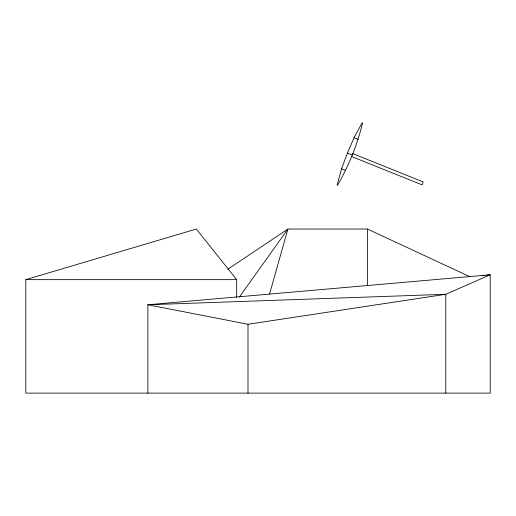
<?xml version="1.0" encoding="UTF-8"?>
<svg xmlns="http://www.w3.org/2000/svg" width="516" height="516" viewBox="0 0 516 516"><rect width="100%" height="100%" fill="white"/><g stroke="black" fill="none" stroke-linecap="round" stroke-linejoin="round"><path stroke-width="0.77" d="M341.579 168.79L337.103 185.038L337.587 185.231C348.79 165.83 357.233 144.835 362.574 123.072L362.09 122.879L354.073 137.708L347.384 153.071L341.579 168.79L345.604 170.403M269.539 294.043L287.915 229.027L367.444 229.027L469.121 276.363M239.392 297.016L287.915 229.027L227.866 269.217M147.847 393.121L147.847 304.762L490.2 274.783L490.2 393.121L25.8 393.121L25.8 279.646L196.319 229.027L236.657 279.646L236.657 297.351M445.785 393.121L445.785 294.288L147.847 304.762L247.996 324.267L445.785 294.288L490.2 274.783L486.201 275.28M482.208 275.77L484.601 275.473M25.8 279.646L236.657 279.646M354.073 137.708L358.098 139.326M352.499 153.516L423.217 181.942L422.049 184.844L351.332 156.412M347.384 153.071L352.293 155.045M367.444 229.027L367.444 285.335M247.996 324.267L247.996 393.121"/></g></svg>
